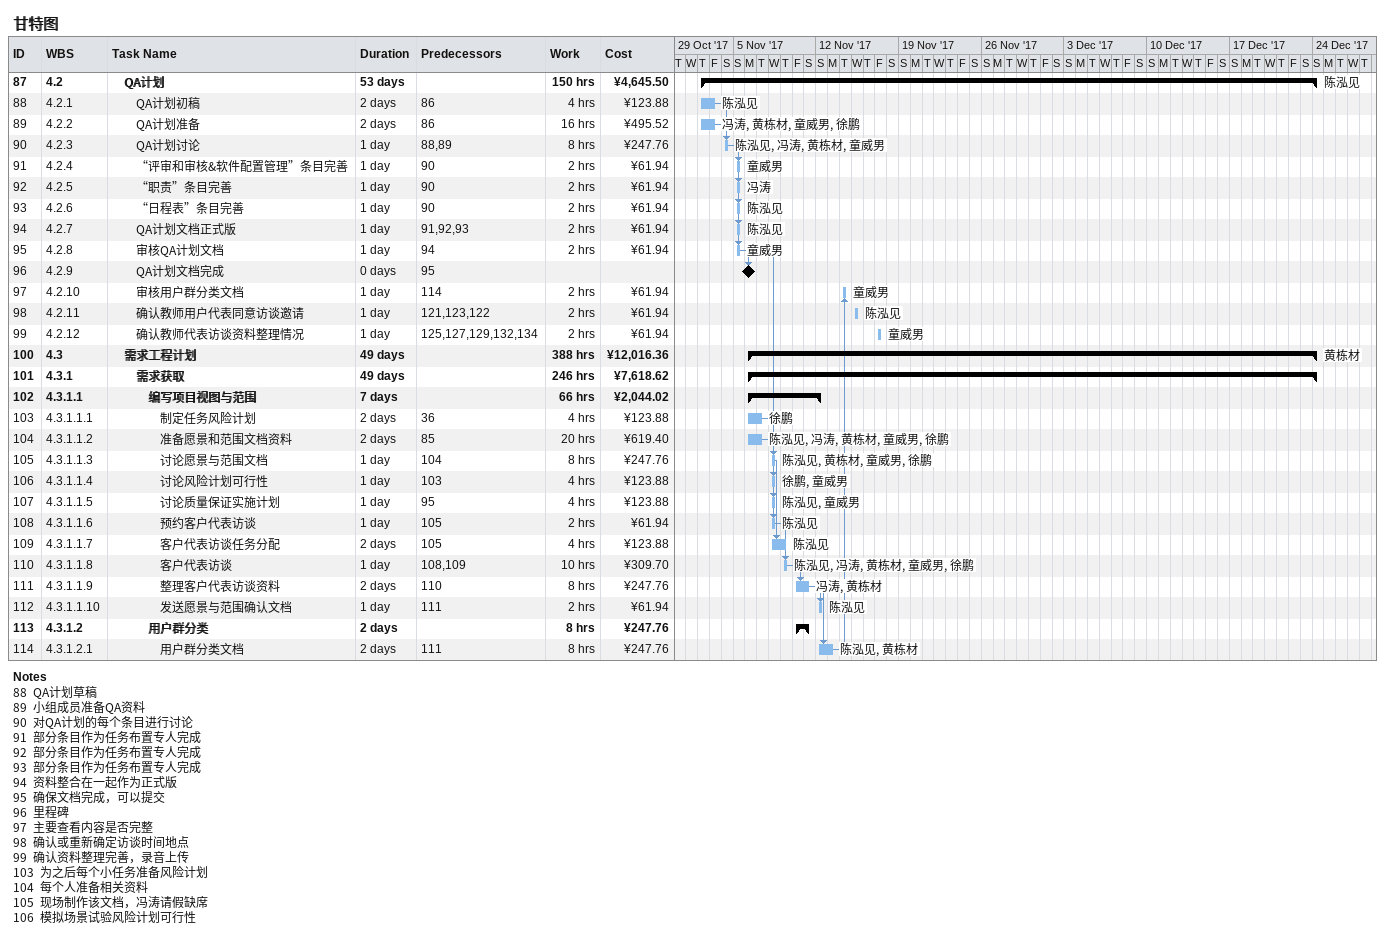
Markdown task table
甘特图

| ID | WBS | Task | Duration | Start | Finish | Predecessors | Resources | Work (h) | Cost (¥) |
|---|---|---|---|---|---|---|---|---|---|
| 87 | 4.2 | **QA计划** | 53d | 2017-11-02 | 2017-12-24 |  | 陈泓见 | 150 | 4645.50 |
| 88 | 4.2.1 | QA计划初稿 | 2d | 2017-11-02 | 2017-11-03 | 86 | 陈泓见 | 4 | 123.88 |
| 89 | 4.2.2 | QA计划准备 | 2d | 2017-11-02 | 2017-11-03 | 86 | 冯涛, 黄栋材, 童威男, 徐鹏 | 16 | 495.52 |
| 90 | 4.2.3 | QA计划讨论 | 1d | 2017-11-04 | 2017-11-04 | 88, 89 | 陈泓见, 冯涛, 黄栋材, 童威男 | 8 | 247.76 |
| 91 | 4.2.4 | “评审和审核&软件配置管理”条目完善 | 1d | 2017-11-05 | 2017-11-05 | 90 | 童威男 | 2 | 61.94 |
| 92 | 4.2.5 | “职责”条目完善 | 1d | 2017-11-05 | 2017-11-05 | 90 | 冯涛 | 2 | 61.94 |
| 93 | 4.2.6 | “日程表”条目完善 | 1d | 2017-11-05 | 2017-11-05 | 90 | 陈泓见 | 2 | 61.94 |
| 94 | 4.2.7 | QA计划文档正式版 | 1d | 2017-11-05 | 2017-11-05 | 91, 92, 93 | 陈泓见 | 2 | 61.94 |
| 95 | 4.2.8 | 审核QA计划文档 | 1d | 2017-11-05 | 2017-11-05 | 94 | 童威男 | 2 | 61.94 |
| 96 | 4.2.9 | QA计划文档完成 | 0d | 2017-11-06 | 2017-11-06 | 95 |  |  |  |
| 97 | 4.2.10 | 审核用户群分类文档 | 1d | 2017-11-14 | 2017-11-14 | 114 | 童威男 | 2 | 61.94 |
| 98 | 4.2.11 | 确认教师用户代表同意访谈邀请 | 1d | 2017-11-15 | 2017-11-15 | 121, 123, 122 | 陈泓见 | 2 | 61.94 |
| 99 | 4.2.12 | 确认教师代表访谈资料整理情况 | 1d | 2017-11-17 | 2017-11-17 | 125, 127, 129, 132, 134 | 童威男 | 2 | 61.94 |
| 100 | 4.3 | **需求工程计划** | 49d | 2017-11-06 | 2017-12-24 |  | 黄栋材 | 388 | 12016.36 |
| 101 | 4.3.1 | **需求获取** | 49d | 2017-11-06 | 2017-12-24 |  |  | 246 | 7618.62 |
| 102 | 4.3.1.1 | **编写项目视图与范围** | 7d | 2017-11-06 | 2017-11-12 |  |  | 66 | 2044.02 |
| 103 | 4.3.1.1.1 | 制定任务风险计划 | 2d | 2017-11-06 | 2017-11-07 | 36 | 徐鹏 | 4 | 123.88 |
| 104 | 4.3.1.1.2 | 准备愿景和范围文档资料 | 2d | 2017-11-06 | 2017-11-07 | 85 | 陈泓见, 冯涛, 黄栋材, 童威男, 徐鹏 | 20 | 619.40 |
| 105 | 4.3.1.1.3 | 讨论愿景与范围文档 | 1d | 2017-11-08 | 2017-11-08 | 104 | 陈泓见, 黄栋材, 童威男, 徐鹏 | 8 | 247.76 |
| 106 | 4.3.1.1.4 | 讨论风险计划可行性 | 1d | 2017-11-08 | 2017-11-08 | 103 | 徐鹏, 童威男 | 4 | 123.88 |
| 107 | 4.3.1.1.5 | 讨论质量保证实施计划 | 1d | 2017-11-08 | 2017-11-08 | 95 | 陈泓见, 童威男 | 4 | 123.88 |
| 108 | 4.3.1.1.6 | 预约客户代表访谈 | 1d | 2017-11-08 | 2017-11-08 | 105 | 陈泓见 | 2 | 61.94 |
| 109 | 4.3.1.1.7 | 客户代表访谈任务分配 | 2d | 2017-11-08 | 2017-11-09 | 105 | 陈泓见 | 4 | 123.88 |
| 110 | 4.3.1.1.8 | 客户代表访谈 | 1d | 2017-11-09 | 2017-11-09 | 108, 109 | 陈泓见, 冯涛, 黄栋材, 童威男, 徐鹏 | 10 | 309.70 |
| 111 | 4.3.1.1.9 | 整理客户代表访谈资料 | 2d | 2017-11-10 | 2017-11-11 | 110 | 冯涛, 黄栋材 | 8 | 247.76 |
| 112 | 4.3.1.1.10 | 发送愿景与范围确认文档 | 1d | 2017-11-12 | 2017-11-12 | 111 | 陈泓见 | 2 | 61.94 |
| 113 | 4.3.1.2 | **用户群分类** | 2d | 2017-11-10 | 2017-11-11 |  |  | 8 | 247.76 |
| 114 | 4.3.1.2.1 | 用户群分类文档 | 2d | 2017-11-12 | 2017-11-13 | 111 | 陈泓见, 黄栋材 | 8 | 247.76 |

Notes
- 88: QA计划草稿
- 89: 小组成员准备QA资料
- 90: 对QA计划的每个条目进行讨论
- 91: 部分条目作为任务布置专人完成
- 92: 部分条目作为任务布置专人完成
- 93: 部分条目作为任务布置专人完成
- 94: 资料整合在一起作为正式版
- 95: 确保文档完成，可以提交
- 96: 里程碑
- 97: 主要查看内容是否完整
- 98: 确认或重新确定访谈时间地点
- 99: 确认资料整理完善，录音上传
- 103: 为之后每个小任务准备风险计划
- 104: 每个人准备相关资料
- 105: 现场制作该文档，冯涛请假缺席
- 106: 模拟场景试验风险计划可行性
